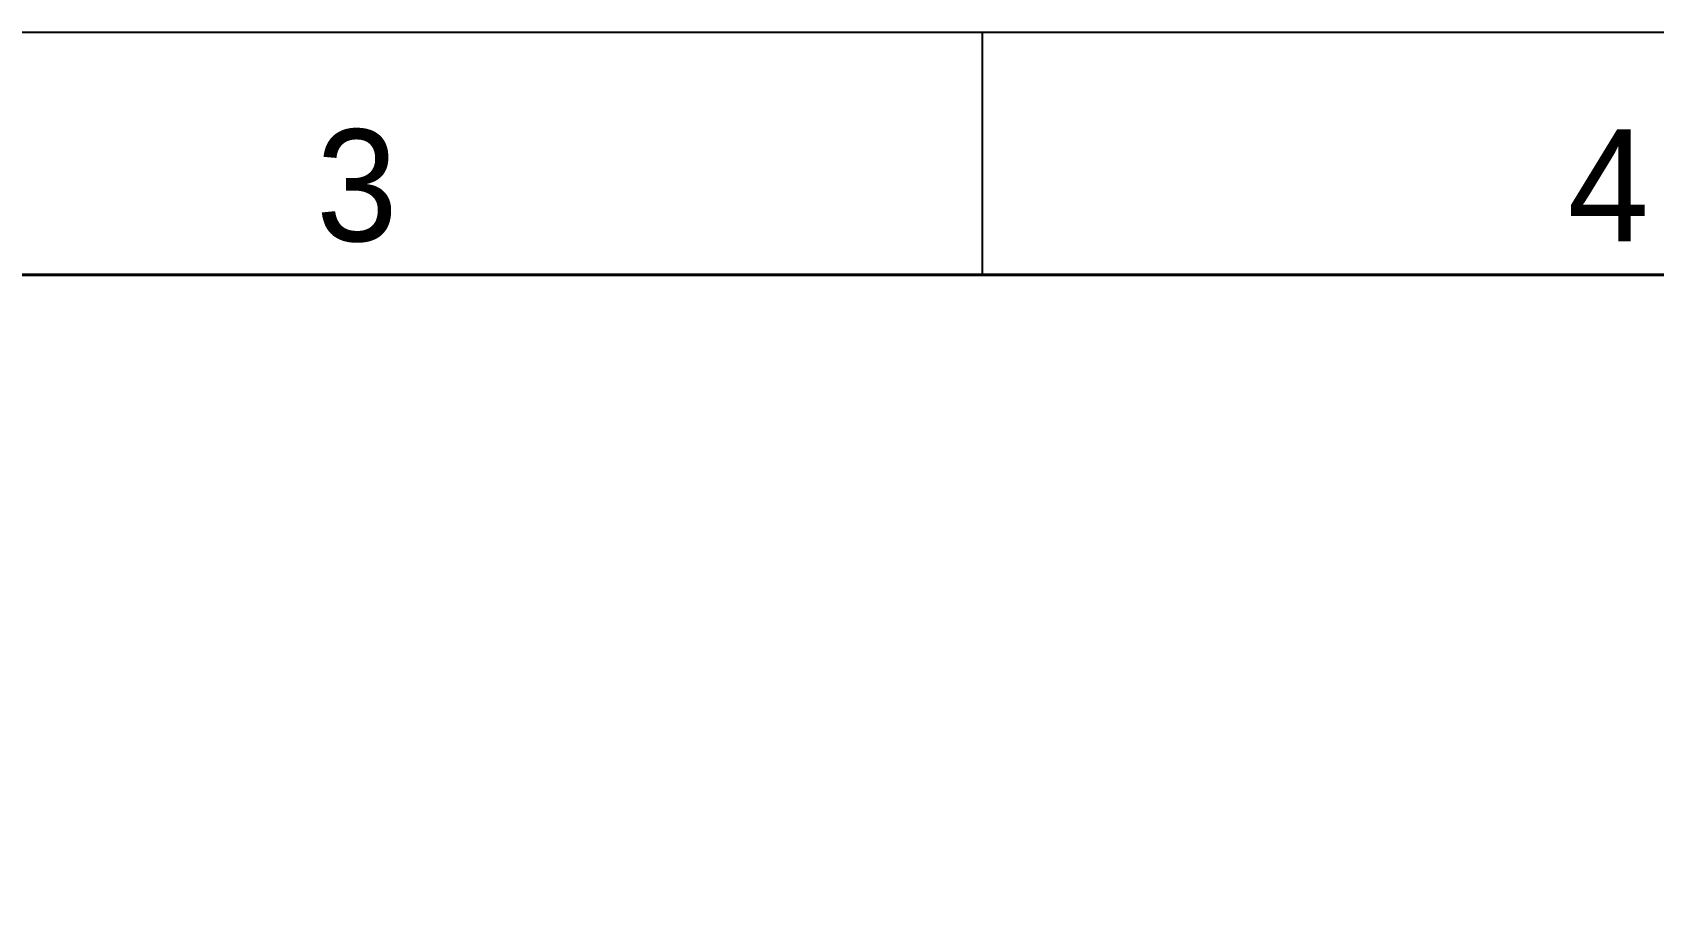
# Model space of a CAD drawing. Header units: millimetres. Extents: x 0 to 49006, y -7876 to 6995.
# Drawn here: x 29075 to 30119, y 6253 to 6811 of the extents above; entities that cross this region are included whole.
import ezdxf
from ezdxf.enums import TextEntityAlignment as Align

# ---------------------------------------------------------------- set-up
doc = ezdxf.new("R2010")
doc.units = ezdxf.units.MM
doc.header["$LTSCALE"] = 3.2
doc.layers.add('99_図枠', color=7, linetype='Continuous', lineweight=40)
doc.styles.add('表題用', font='MS PGothic.ttf')

msp = doc.modelspace()

# ---------------------------------------------------------------- linework, layer by layer
at = {"layer": '99_図枠', "lineweight": 25}
msp.add_line((29687.081, 6655.005), (29687.081, 6811.021), dxfattribs=at)
at = {"layer": '99_図枠'}
msp.add_lwpolyline([(27737.725, 130.599), (36781.832, 130.599), (36781.832, 6655.005), (27737.725, 6655.005)], close=True, dxfattribs=at)
at = {"layer": 'Defpoints'}
msp.add_lwpolyline([(27270.159, -24.719), (36937.848, -24.719), (36937.848, 6811.021), (27270.159, 6811.021)], close=True, dxfattribs=at)

# ---------------------------------------------------------------- texts
at = {"layer": '99_図枠', "lineweight": 13, "style": '表題用'}
for s, p in [('3', (29284.26, 6655.005)), ('4', (30089.901, 6655.005))]:
    msp.add_text(s, height=72.007, dxfattribs=at).set_placement(p, align=Align.BOTTOM_CENTER)

doc.saveas('drawing.dxf')
